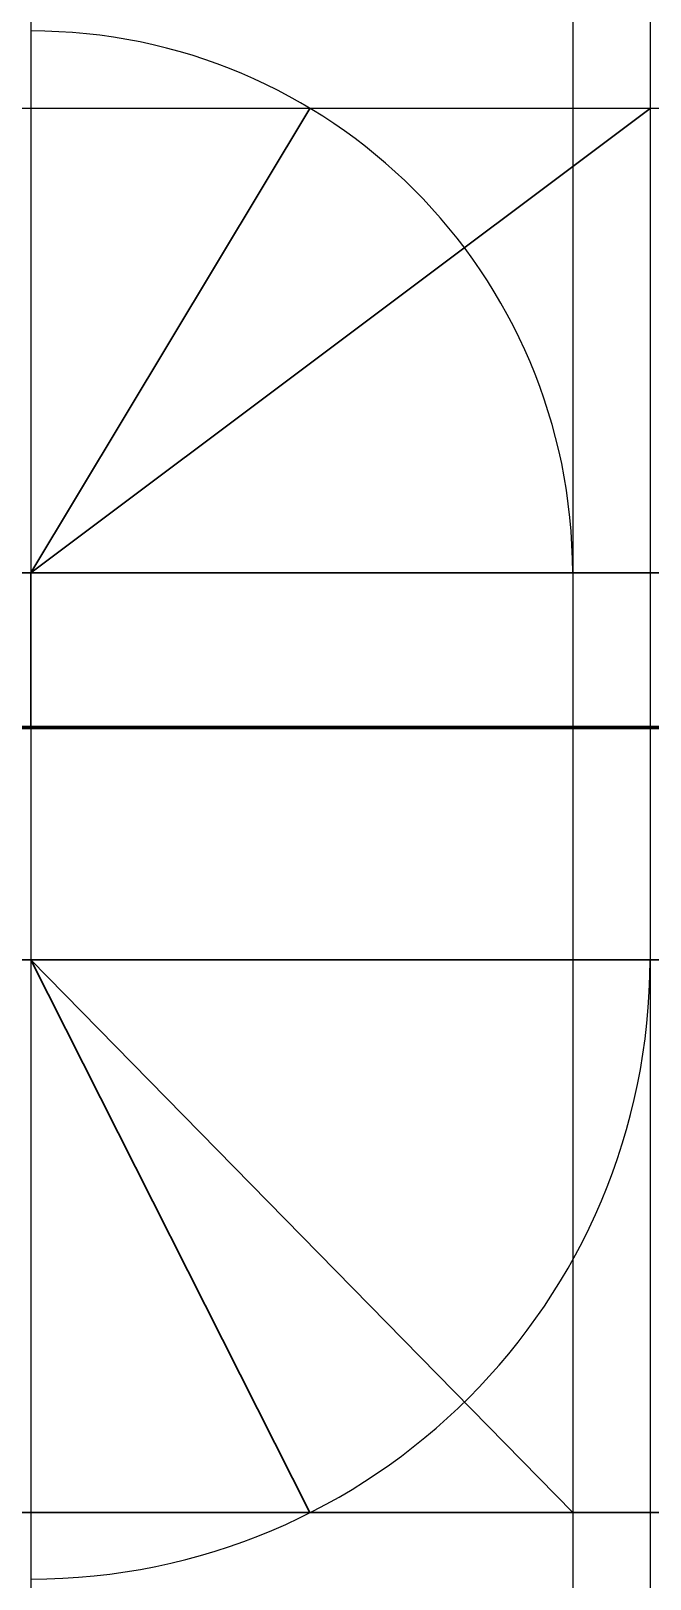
# Model space of a CAD drawing. Header units: millimetres. Extents: x 2500 to 2580, y 1645 to 1845.
import ezdxf

# ---------------------------------------------------------------- set-up
doc = ezdxf.new("R2010")
doc.units = ezdxf.units.MM

msp = doc.modelspace()

# ---------------------------------------------------------------- linework, layer by layer
at = {"lineweight": 30}
for p, q in [((2500.49, 1775.42), (2580.49, 1835.42)), ((2500.49, 1775.42), (2536.54, 1835.42)), ((2500.49, 1775.42), (2570.49, 1775.42)), ((2500.49, 1725.42), (2570.49, 1654.01)), ((2500.49, 1725.42), (2536.54, 1654.01))]:
    msp.add_line(p, q, dxfattribs=at)
for p, q in [((2500.49, 1755.42), (2500.49, 1775.42)), ((2500.49, 1755.42), (2500.49, 1725.42)), ((2500.49, 1725.42), (2580.49, 1725.42))]:
    msp.add_line(p, q)
for p, direction in [((2500.49, 1752.11), (0, -1)), ((2570.49, 1775.42), (0, -1)), ((2580.49, 1725.42), (0, -1)), ((2580.49, 1835.42), (-1, 0))]:
    msp.add_xline(p, direction)
for p, direction in [((2500.49, 1775.42), (-1, 0)), ((2500.49, 1725.42), (1, 0)), ((2570.49, 1654.01), (1, 0))]:
    msp.add_xline(p, direction, dxfattribs=at)
at = {"lineweight": 80}
msp.add_xline((2155.66, 1755.42), (1, 0), dxfattribs=at)
for centre, radius, start, end in [((2500.49, 1775.42), 70, 0, 90), ((2500.49, 1725.42), 80, 270, 0)]:
    msp.add_arc(centre, radius, start, end)

doc.saveas('drawing.dxf')
